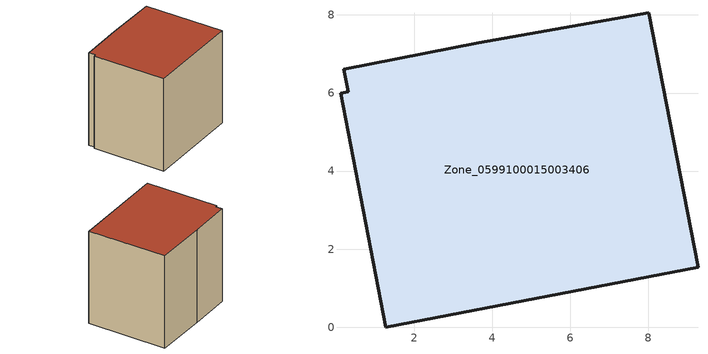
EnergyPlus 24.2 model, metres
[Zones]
Zone_0599100015003406
 floor ground (C_G): 3.66,7.29 8.01,8.06 9.27,1.53 1.27,0 0.11,5.99 0.3,6.04 0.2,6.6 z0.82
 wall outside (C_F): 8.01,8.06 3.66,7.29 0.2,6.6 0.3,6.04 0.11,5.99 1.27,0 9.27,1.53 8.01,8.06 z0.82:8.85
 roof outside (C_R): 3.66,7.29 0.2,6.6 0.3,6.04 0.11,5.99 1.27,0 9.27,1.53 8.01,8.06 z8.85
[BUILDING]
Pand.0599100015003406: North Axis=0; Terrain=City; Loads Convergence Tolerance Value=0.04; Temperature Convergence Tolerance Value=0.4; Solar Distribution=FullExterior; Maximum Number of Warmup Days=25; Minimum Number of Warmup Days=1
[Site:Location]
Rotterdam.The.Hague.AP_ZH_NLD Design_Conditions: Latitude=51.96; Longitude=4.45; Time Zone=1; Elevation=-4.5
[SITE:GROUNDTEMPERATURE:BUILDINGSURFACE]
18, 18, 18, 18, 18, 18, 18, 18, 18, 18, 18, 18
[MATERIAL] Thermal Absorptance=0.9; Solar Absorptance=0.7; Visible Absorptance=0.7
Name | Roughness | Thickness | Conductivity | Density | Specific Heat
G.TC.1965-1974 | MediumSmooth | 0.15 | 0.882353 | 540 | 1210
F.TC.1965-1974 | Rough | 0.3 | 0.697674 | 1920 | 840
R.TC.1965-1974 | MediumRough | 0.2 | 0.232558 | 1500 | 1000
[CONSTRUCTION]
C_G: G.TC.1965-1974
C_F: F.TC.1965-1974
C_R: R.TC.1965-1974
[ZONE]
Zone_0599100015003406: Type=1; Multiplier=1; Ceiling Height=Autocalculate; Volume=Autocalculate; Floor Area=autocalculate; Part of Total Floor Area=Yes
[ZONEINFILTRATION:DESIGNFLOWRATE]
Infil_Zone_0599100015003406: Zone or ZoneList or Space or SpaceList=Zone_0599100015003406; Schedule=AlwaysOn; Design Flow Rate Calculation Method=Flow/Area; Flow Rate per Floor Area=0.003; Constant Term Coefficient=1; Temperature Term Coefficient=0; Velocity Term Coefficient=0; Velocity Squared Term Coefficient=0
[HVACTEMPLATE:ZONE:IDEALLOADSAIRSYSTEM]
Zone_0599100015003406: Maximum Heating Supply Air Temperature=50; Minimum Cooling Supply Air Temperature=13; Maximum Heating Supply Air Humidity Ratio=0.0156; Minimum Cooling Supply Air Humidity Ratio=0.0077; Heating Limit=NoLimit; Cooling Limit=NoLimit; Dehumidification Control Type=ConstantSensibleHeatRatio; Cooling Sensible Heat Ratio=0.7; Dehumidification Setpoint=60; Humidification Control Type=None; Humidification Setpoint=30; Outdoor Air Method=None; Outdoor Air Flow Rate per Person=0.00944; Outdoor Air Flow Rate per Zone Floor Area=0; Outdoor Air Flow Rate per Zone=0; Demand Controlled Ventilation Type=None; Outdoor Air Economizer Type=NoEconomizer; Heat Recovery Type=None; Sensible Heat Recovery Effectiveness=0.7; Latent Heat Recovery Effectiveness=0.65
[ZONECONTROL:THERMOSTAT]
ThermostatControl_Zone_0599100015003406: Zone or ZoneList=Zone_0599100015003406; Control Type Schedule=DualSetpointControlType; Control 1=Thermostat_Zone_0599100015003406; Temperature Difference Between Cutout And Setpoint=0
[THERMOSTATSETPOINT:DUALSETPOINT]
Thermostat_Zone_0599100015003406: Heating Setpoint Temperature Schedule=HeatingSetpoint_Zone_0599100015003406; Cooling Setpoint Temperature Schedule=CoolingSetpoint_Zone_0599100015003406
[SCHEDULE:COMPACT]
HeatingSetpoint_Zone_0599100015003406: Through: 12/31, For: AllDays, Until: 24:00, 21
CoolingSetpoint_Zone_0599100015003406: Through: 12/31, For: AllDays, Until: 24:00, 24
DualSetpointControlType: Through: 12/31, For: AllDays, Until: 24:00, 4
AlwaysOn: Through: 12/31, For: AllDays, Until: 24:00, 1
